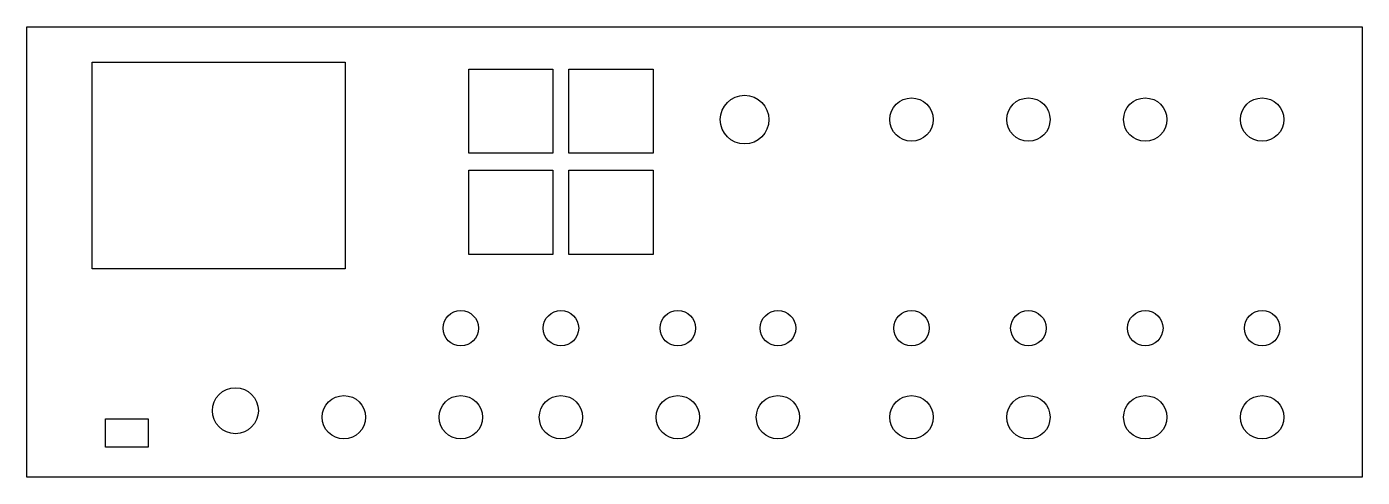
# Model space of a CAD drawing. Extents: x 52 to 255, y -132 to -63.
import ezdxf

# ---------------------------------------------------------------- set-up
doc = ezdxf.new("R2010")
doc.units = 0
doc.layers.add('BLACK', color=7, linetype='CONTINUOUS')

msp = doc.modelspace()

# ---------------------------------------------------------------- linework, layer by layer
at = {"layer": 'BLACK', "linetype": 'CONTINUOUS'}
for p, q in [((52.07, -63.3298), (255.27, -63.3298)), ((52.07, -131.91), (52.07, -63.3298)), ((255.27, -63.3298), (255.27, -131.91)), ((62.03, -68.705), (100.53, -68.705)), ((62.03, -100.205), (62.03, -68.705)), ((100.53, -68.705), (100.53, -100.205)), ((119.33, -69.8), (132.13, -69.8)), ((119.33, -82.6), (119.33, -69.8)), ((132.13, -69.8), (132.13, -82.6)), ((134.57, -69.8), (147.37, -69.8)), ((134.57, -82.6), (134.57, -69.8)), ((147.37, -69.8), (147.37, -82.6)), ((132.13, -82.6), (119.33, -82.6)), ((147.37, -82.6), (134.57, -82.6)), ((119.33, -85.19), (132.13, -85.19)), ((119.33, -97.99), (119.33, -85.19)), ((132.13, -85.19), (132.13, -97.99)), ((134.57, -85.19), (147.37, -85.19)), ((134.57, -97.99), (134.57, -85.19)), ((147.37, -85.19), (147.37, -97.99)), ((132.13, -97.99), (119.33, -97.99)), ((147.37, -97.99), (134.57, -97.99)), ((100.53, -100.205), (62.03, -100.205)), ((64.06, -123.02), (70.56, -123.02)), ((64.06, -127.32), (64.06, -123.02)), ((70.56, -123.02), (70.56, -127.32)), ((70.56, -127.32), (64.06, -127.32)), ((255.27, -131.91), (52.07, -131.91))]:
    msp.add_line(p, q, dxfattribs=at)
at = {"layer": 'BLACK'}
for centre, radius in [((161.29, -77.47), 3.7), ((186.69, -77.47), 3.3), ((204.47, -77.47), 3.3), ((222.25, -77.47), 3.3), ((240.03, -77.47), 3.3), ((118.11, -109.22), 2.7), ((133.35, -109.22), 2.7), ((151.13, -109.22), 2.7), ((166.37, -109.22), 2.7), ((186.69, -109.22), 2.7), ((204.47, -109.22), 2.7), ((222.25, -109.22), 2.7), ((240.03, -109.22), 2.7), ((83.82, -121.77), 3.5), ((100.33, -122.77), 3.3), ((118.11, -122.77), 3.3), ((133.35, -122.77), 3.3), ((151.13, -122.77), 3.3), ((166.37, -122.77), 3.3), ((186.69, -122.77), 3.3), ((204.47, -122.77), 3.3), ((222.25, -122.77), 3.3), ((240.03, -122.77), 3.3)]:
    msp.add_circle(centre, radius, dxfattribs=at)

doc.saveas('drawing.dxf')
